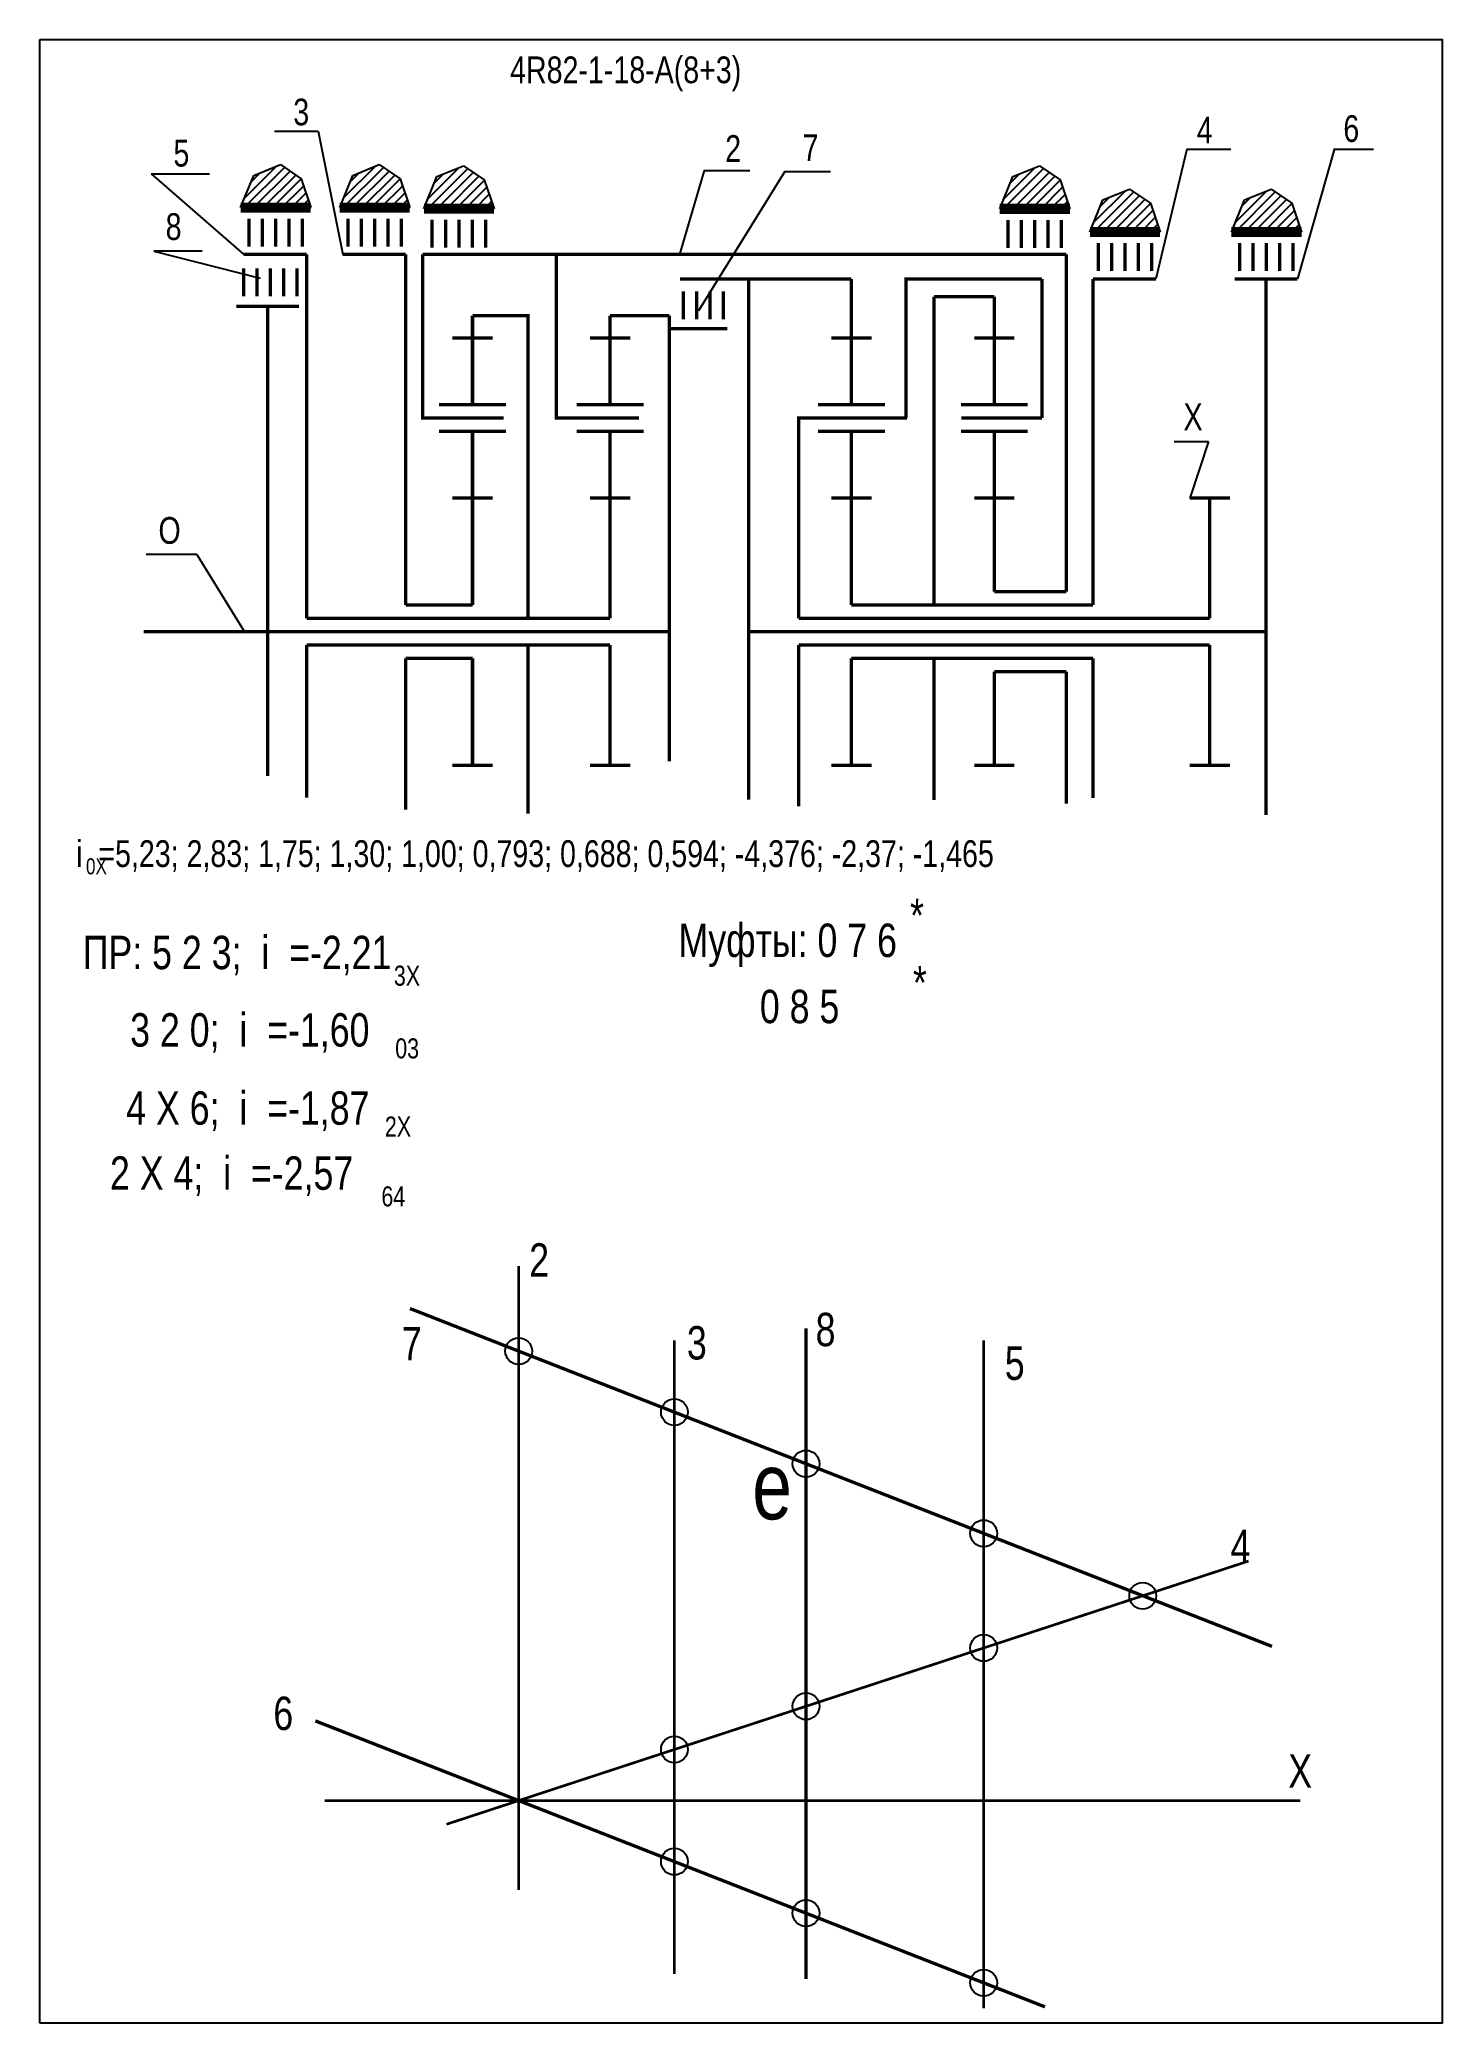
# Model space of a CAD drawing. Extents: x -352 to -142, y 153 to 450.
import ezdxf

# ---------------------------------------------------------------- set-up
doc = ezdxf.new("R2010")
doc.units = 0
doc.header["$LTSCALE"] = 15
doc.layers.get('0').update_dxf_attribs({"linetype": 'CONTINUOUS'})
doc.layers.add('DIM', color=92, linetype='CONTINUOUS')
doc.layers.add('MAIN', color=5, linetype='CONTINUOUS')
doc.styles.add('AMK', font='amk.shx', dxfattribs={"width": 0.8})

msp = doc.modelspace()

# ---------------------------------------------------------------- hatches: boundary and pattern name
at = {"layer": 'DIM'}
h = msp.add_hatch(dxfattribs=at)
h.set_pattern_fill('_USER', color=0, angle=45, style=0, pattern_type=0)
h.set_pattern_definition([(45, (-70.0962, -0.9755), (-0.7071068, 0.7071068), [])])
h.paths.add_polyline_path([(-320.39, 429.54), (-322.34, 424.72), (-311.84, 424.72), (-313.29, 429.05), (-316.4, 431.16)])
h = msp.add_hatch(dxfattribs=at)
h.set_pattern_fill('_USER', color=0, angle=45, style=0, pattern_type=0)
h.set_pattern_definition([(45, (-55.2742, -0.9755), (-0.7071068, 0.7071068), [])])
h.paths.add_polyline_path([(-305.57, 429.54), (-307.51, 424.72), (-297.02, 424.72), (-298.47, 429.05), (-301.58, 431.16)])
h = msp.add_hatch(dxfattribs=at)
h.set_pattern_fill('_USER', color=0, angle=45, style=0, pattern_type=0)
h.set_pattern_definition([(45, (-42.6628, -1.149), (-0.7071068, 0.7071068), [])])
h.paths.add_polyline_path([(-292.96, 429.37), (-294.9, 424.55), (-284.41, 424.55), (-285.86, 428.87), (-288.97, 430.99)])
h = msp.add_hatch(dxfattribs=at)
h.set_pattern_fill('_USER', color=0, angle=45, style=0, pattern_type=0)
h.set_pattern_definition([(45, (43.5548, -1.1564), (-0.7071068, 0.7071068), [])])
h.paths.add_polyline_path([(-206.74, 429.36), (-208.69, 424.54), (-198.19, 424.54), (-199.64, 428.86), (-202.75, 430.98)])
h = msp.add_hatch(dxfattribs=at)
h.set_pattern_fill('_USER', color=0, angle=45, style=0, pattern_type=0)
h.set_pattern_definition([(45, (57.0524, -4.638), (-0.7071068, 0.7071068), [])])
h.paths.add_polyline_path([(-193.24, 425.88), (-195.19, 421.06), (-184.69, 421.06), (-186.14, 425.38), (-189.26, 427.5)])
h = msp.add_hatch(dxfattribs=at)
h.set_pattern_fill('_USER', color=0, angle=45, style=0, pattern_type=0)
h.set_pattern_definition([(45, (78.2412, -4.638), (-0.7071068, 0.7071068), [])])
h.paths.add_polyline_path([(-172.05, 425.88), (-174, 421.06), (-163.5, 421.06), (-164.95, 425.38), (-168.07, 427.5)])

# ---------------------------------------------------------------- linework, layer by layer
at = {"const_width": 0.4}
for points in [[(-280.72, 266.24), (-280.72, 172.82)], [(-257.4, 255.14), (-257.4, 160.27)], [(-211.1, 255.14), (-211.1, 155.11)], [(-291.52, 182.67), (-171.44, 222.08)]]:
    msp.add_lwpolyline(points, dxfattribs=at)
at = {"layer": 'DIM', "color": 0}
for p, q in [((-317.29, 436.19), (-310.72, 436.19)), ((-310.72, 436.19), (-307.05, 417.71)), ((-320.39, 429.54), (-316.4, 431.16)), ((-316.4, 431.16), (-313.29, 429.05)), ((-305.57, 429.54), (-301.58, 431.16)), ((-301.58, 431.16), (-298.47, 429.05)), ((-292.96, 429.37), (-288.97, 430.99)), ((-288.97, 430.99), (-285.86, 428.87)), ((-206.74, 429.36), (-202.75, 430.98)), ((-202.75, 430.98), (-199.64, 428.86)), ((-180.68, 433.45), (-185.31, 414.04)), ((-180.68, 433.45), (-174.11, 433.45)), ((-158.59, 433.57), (-164.12, 414.04)), ((-158.63, 433.45), (-152.72, 433.45)), ((-335.73, 429.76), (-327.01, 429.76)), ((-335.73, 429.76), (-321.87, 417.71)), ((-322.34, 424.72), (-320.39, 429.54)), ((-313.29, 429.05), (-311.84, 424.72)), ((-307.51, 424.72), (-305.57, 429.54)), ((-298.47, 429.05), (-297.02, 424.72)), ((-294.9, 424.55), (-292.96, 429.37)), ((-285.86, 428.87), (-284.41, 424.55)), ((-252.96, 430.28), (-256.64, 417.71)), ((-240.87, 430.13), (-253.78, 409.26)), ((-252.96, 430.28), (-246.11, 430.28)), ((-240.87, 430.13), (-234.01, 430.13)), ((-208.69, 424.54), (-206.74, 429.36)), ((-199.64, 428.86), (-198.19, 424.54)), ((-195.19, 421.06), (-193.24, 425.88)), ((-193.24, 425.88), (-189.26, 427.5)), ((-189.26, 427.5), (-186.14, 425.38)), ((-186.14, 425.38), (-184.69, 421.06)), ((-174, 421.06), (-172.05, 425.88)), ((-172.05, 425.88), (-168.07, 427.5)), ((-168.07, 427.5), (-164.95, 425.38)), ((-164.95, 425.38), (-163.5, 421.06)), ((-321.08, 424.53), (-314.17, 424.53)), ((-306.26, 424.53), (-299.35, 424.53)), ((-207.43, 424.35), (-200.52, 424.35)), ((-193.93, 420.87), (-187.02, 420.87)), ((-172.75, 420.87), (-165.83, 420.87)), ((-328.09, 418.18), (-335.35, 418.18)), ((-335.35, 418.18), (-319.42, 414.16)), ((-182.57, 389.68), (-177.42, 389.68)), ((-177.42, 389.68), (-180.24, 381.22)), ((-328.9, 372.77), (-336.51, 372.77)), ((-328.9, 372.77), (-321.77, 361.22))]:
    msp.add_line(p, q, dxfattribs=at)
for points, const_width in [([(-312.46, 417.71), (-312.46, 363.22)], 0.5), ([(-302.14, 417.71), (-297.64, 417.71)], 0.5), ([(-297.64, 417.71), (-297.64, 365.22)], 0.5), ([(-293.04, 393.22), (-295.09, 393.22), (-295.09, 417.71)], 0.5), ([(-295.09, 417.71), (-198.7, 417.71)], 0.5), ([(-271.81, 393.22), (-275.09, 393.22), (-275.09, 417.71)], 0.5), ([(-198.7, 417.71), (-198.7, 367.22)], 0.5), ([(-230.89, 414.04), (-256.58, 414.04)], 0.5), ([(-246.26, 414.04), (-246.26, 336.06)], 0.5), ([(-230.89, 405.22), (-230.89, 414.04)], 0.5), ([(-202.38, 414.04), (-222.72, 414.04), (-222.72, 393.22)], 0.5), ([(-202.38, 393.22), (-202.38, 414.04)], 0.5), ([(-194.72, 365.22), (-194.72, 414.04)], 0.5), ([(-168.83, 414.04), (-168.83, 361.22)], 0.5), ([(-322.98, 409.92), (-313.59, 409.92)], 0.5), ([(-318.28, 409.92), (-318.28, 339.6)], 0.5), ([(-209.5, 411.39), (-218.55, 411.39)], 0.5), ([(-218.55, 411.39), (-218.55, 365.22)], 0.5), ([(-287.63, 408.53), (-279.32, 408.53), (-279.32, 363.22)], 0.5), ([(-267.02, 408.53), (-258.15, 408.53)], 0.5), ([(-258.15, 361.22), (-258.15, 408.53)], 0.5), ([(-291.87, 393.22), (-293.04, 393.22)], 0.5), ([(-235.83, 393.22), (-238.82, 393.22), (-238.82, 363.22)], 0.5), ([(-204.58, 393.22), (-202.38, 393.22)], 0.5), ([(-297.64, 365.22), (-287.63, 365.22)], 0.5), ([(-230.89, 365.22), (-213.31, 365.22)], 0.5), ([(-221.19, 365.22), (-194.72, 365.22)], 0.5), ([(-209.5, 367.22), (-198.7, 367.22)], 0.5), ([(-312.46, 363.22), (-279.32, 363.22)], 0.5), ([(-285.17, 363.22), (-267.02, 363.22)], 0.5), ([(-177.24, 363.22), (-238.82, 363.22)], 0.5), ([(-336.84, 361.22), (-258.15, 361.22)], 0.5), ([(-312.46, 359.22), (-279.32, 359.22)], 0.5), ([(-312.46, 359.22), (-312.46, 336.37)], 0.5), ([(-285.17, 359.22), (-267.02, 359.22)], 0.5), ([(-279.32, 359.22), (-279.32, 333.98)], 0.5), ([(-258.15, 341.84), (-258.15, 361.22)], 0.5), ([(-246.26, 361.22), (-168.83, 361.22)], 0.5), ([(-177.24, 359.22), (-238.82, 359.22)], 0.5), ([(-238.82, 359.22), (-238.82, 335.09)], 0.5), ([(-224.59, 361.22), (-218.54, 361.22)], 0.5), ([(-168.83, 361.22), (-168.83, 333.78)], 0.5), ([(-297.64, 357.22), (-287.63, 357.22)], 0.5), ([(-297.64, 357.22), (-297.64, 334.58)], 0.5), ([(-230.89, 357.22), (-213.31, 357.22)], 0.5), ([(-221.19, 357.22), (-194.72, 357.22)], 0.5), ([(-218.55, 357.22), (-218.55, 336.02)], 0.5), ([(-194.72, 357.22), (-194.72, 336.33)], 0.5), ([(-209.5, 355.22), (-198.7, 355.22)], 0.5), ([(-198.7, 355.22), (-198.7, 335.48)], 0.5), ([(-167.93, 209.3), (-296.99, 259.89)], 0.5), ([(-237.7, 256.94), (-237.7, 159.48)], 0.5), ([(-201.92, 155.33), (-311.16, 198.15)], 0.5), ([(-309.78, 186.22), (-163.68, 186.22)], 0.4)]:
    msp.add_lwpolyline(points, dxfattribs=dict(at, const_width=const_width))
for centre in [(-280.72, 253.51), (-257.4, 244.37), (-237.7, 236.65), (-211.1, 226.22), (-187.29, 216.88), (-211.1, 209.07), (-237.7, 200.34), (-257.4, 193.87), (-257.4, 177.08), (-237.7, 169.36), (-211.1, 158.93)]:
    msp.add_circle(centre, 2, dxfattribs=at)
at = {"layer": 'MAIN'}
for points in [[(-352.43, 152.87), (-352.43, 449.87)], [(-352.43, 449.87), (-142.43, 449.87), (-142.43, 152.87), (-352.43, 152.87)]]:
    msp.add_lwpolyline(points, dxfattribs=at)
at = {"layer": 'MAIN', "color": 0}
for points, const_width in [([(-322.34, 424.72), (-311.84, 424.72)], 1.5), ([(-307.51, 424.72), (-297.02, 424.72)], 1.5), ([(-294.9, 424.55), (-284.41, 424.55)], 1.5), ([(-208.69, 424.54), (-198.19, 424.54)], 1.5), ([(-313.1, 423.07), (-313.1, 418.88)], 0.5), ([(-298.28, 423.07), (-298.28, 418.88)], 0.5), ([(-285.67, 422.9), (-285.67, 418.7)], 0.5), ([(-199.45, 422.89), (-199.45, 418.69)], 0.5), ([(-195.19, 421.06), (-184.69, 421.06)], 1.5), ([(-174, 421.06), (-163.5, 421.06)], 1.5), ([(-185.95, 419.41), (-185.95, 415.21)], 0.5), ([(-164.77, 419.41), (-164.77, 415.21)], 0.5), ([(-321.87, 417.71), (-312.46, 417.71)], 0.5), ([(-313.91, 415.62), (-313.91, 411.42)], 0.5), ([(-307.05, 417.71), (-297.64, 417.71)], 0.5), ([(-194.72, 414.04), (-185.31, 414.04)], 0.5), ([(-173.53, 414.04), (-164.12, 414.04)], 0.5), ([(-250.06, 412.17), (-250.06, 407.97)], 0.5), ([(-209.5, 395.22), (-209.5, 411.39)], 0.5), ([(-287.63, 405.22), (-287.63, 408.53)], 0.5), ([(-267.02, 405.22), (-267.02, 408.53)], 0.5), ([(-287.63, 405.22), (-290.63, 405.22)], 0.5), ([(-287.63, 395.22), (-287.63, 405.22)], 0.5), ([(-287.63, 405.22), (-284.63, 405.22)], 0.5), ([(-267.02, 405.22), (-270.02, 405.22)], 0.5), ([(-267.02, 395.22), (-267.02, 405.22)], 0.5), ([(-267.02, 405.22), (-264.02, 405.22)], 0.5), ([(-258.15, 406.59), (-249.48, 406.59)], 0.5), ([(-230.89, 405.22), (-233.89, 405.22)], 0.5), ([(-230.89, 395.22), (-230.89, 405.22)], 0.5), ([(-230.89, 405.22), (-227.89, 405.22)], 0.5), ([(-209.5, 405.22), (-212.5, 405.22)], 0.5), ([(-209.5, 405.22), (-206.5, 405.22)], 0.5), ([(-282.97, 393.22), (-291.87, 393.22)], 0.5), ([(-262.71, 393.22), (-271.81, 393.22)], 0.5), ([(-222.59, 393.22), (-238.82, 393.22)], 0.5), ([(-204.58, 393.22), (-214.44, 393.22)], 0.5), ([(-287.63, 391.22), (-292.63, 391.22)], 0.5), ([(-287.63, 381.22), (-287.63, 391.22), (-282.63, 391.22)], 0.5), ([(-267.02, 391.22), (-272.02, 391.22)], 0.5), ([(-267.02, 381.22), (-267.02, 391.22), (-262.02, 391.22)], 0.5), ([(-230.89, 391.22), (-235.89, 391.22)], 0.5), ([(-230.89, 381.22), (-230.89, 391.22), (-225.89, 391.22)], 0.5), ([(-209.5, 391.22), (-214.5, 391.22)], 0.5), ([(-209.5, 381.22), (-209.5, 391.22), (-204.5, 391.22)], 0.5), ([(-287.63, 381.22), (-290.63, 381.22)], 0.5), ([(-287.63, 365.22), (-287.63, 381.22)], 0.5), ([(-287.63, 381.22), (-284.63, 381.22)], 0.5), ([(-267.02, 381.22), (-270.02, 381.22)], 0.5), ([(-267.02, 363.22), (-267.02, 381.22)], 0.5), ([(-267.02, 381.22), (-264.02, 381.22)], 0.5), ([(-230.89, 381.22), (-233.89, 381.22)], 0.5), ([(-230.89, 365.22), (-230.89, 381.22)], 0.5), ([(-230.89, 381.22), (-227.89, 381.22)], 0.5), ([(-209.5, 381.22), (-212.5, 381.22)], 0.5), ([(-209.5, 367.22), (-209.5, 381.22)], 0.5), ([(-209.5, 381.22), (-206.5, 381.22)], 0.5), ([(-177.24, 381.22), (-180.24, 381.22)], 0.5), ([(-177.24, 363.22), (-177.24, 381.22)], 0.5), ([(-177.24, 381.22), (-174.24, 381.22)], 0.5), ([(-267.02, 359.22), (-267.02, 341.22)], 0.5), ([(-177.24, 359.22), (-177.24, 341.22)], 0.5), ([(-287.63, 357.22), (-287.63, 341.22)], 0.5), ([(-230.89, 357.22), (-230.89, 341.22)], 0.5), ([(-209.5, 355.22), (-209.5, 341.22)], 0.5), ([(-287.63, 341.22), (-290.63, 341.22)], 0.5), ([(-287.63, 341.22), (-284.63, 341.22)], 0.5), ([(-267.02, 341.22), (-270.02, 341.22)], 0.5), ([(-267.02, 341.22), (-264.02, 341.22)], 0.5), ([(-230.89, 341.22), (-233.89, 341.22)], 0.5), ([(-230.89, 341.22), (-227.89, 341.22)], 0.5), ([(-209.5, 341.22), (-212.5, 341.22)], 0.5), ([(-209.5, 341.22), (-206.5, 341.22)], 0.5), ([(-177.24, 341.22), (-180.24, 341.22)], 0.5), ([(-177.24, 341.22), (-174.24, 341.22)], 0.5)]:
    msp.add_lwpolyline(points, dxfattribs=dict(at, const_width=const_width))
for points in [[(-321.1, 423.07, 0.5, 0.5, 0), (-321.1, 418.88, 0.5, 0.5, 0)], [(-319.1, 423.07, 0.5, 0.5, 0), (-319.1, 418.88, 0.5, 0.5, 0)], [(-317.1, 423.07, 0.5, 0.5, 0), (-317.1, 418.88, 0.5, 0.5, 0)], [(-315.1, 423.07, 0.5, 0.5, 0), (-315.1, 418.88, 0.5, 0.5, 0)], [(-306.28, 423.07, 0.5, 0.5, 0), (-306.28, 418.88, 0.5, 0.5, 0)], [(-304.28, 423.07, 0.5, 0.5, 0), (-304.28, 418.88, 0.5, 0.5, 0)], [(-302.28, 423.07, 0.5, 0.5, 0), (-302.28, 418.88, 0.5, 0.5, 0)], [(-300.28, 423.07, 0.5, 0.5, 0), (-300.28, 418.88, 0.5, 0.5, 0)], [(-293.67, 422.9, 0.5, 0.5, 0), (-293.67, 418.7, 0.5, 0.5, 0)], [(-291.67, 422.9, 0.5, 0.5, 0), (-291.67, 418.7, 0.5, 0.5, 0)], [(-289.67, 422.9, 0.5, 0.5, 0), (-289.67, 418.7, 0.5, 0.5, 0)], [(-287.67, 422.9, 0.5, 0.5, 0), (-287.67, 418.7, 0.5, 0.5, 0)], [(-207.45, 422.89, 0.5, 0.5, 0), (-207.45, 418.69, 0.5, 0.5, 0)], [(-205.45, 422.89, 0.5, 0.5, 0), (-205.45, 418.69, 0.5, 0.5, 0)], [(-203.45, 422.89, 0.5, 0.5, 0), (-203.45, 418.69, 0.5, 0.5, 0)], [(-201.45, 422.89, 0.5, 0.5, 0), (-201.45, 418.69, 0.5, 0.5, 0)], [(-193.95, 419.41, 0.5, 0.5, 0), (-193.95, 415.21, 0.5, 0.5, 0)], [(-191.95, 419.41, 0.5, 0.5, 0), (-191.95, 415.21, 0.5, 0.5, 0)], [(-189.95, 419.41, 0.5, 0.5, 0), (-189.95, 415.21, 0.5, 0.5, 0)], [(-187.95, 419.41, 0.5, 0.5, 0), (-187.95, 415.21, 0.5, 0.5, 0)], [(-172.77, 419.41, 0.5, 0.5, 0), (-172.77, 415.21, 0.5, 0.5, 0)], [(-170.77, 419.41, 0.5, 0.5, 0), (-170.77, 415.21, 0.5, 0.5, 0)], [(-168.77, 419.41, 0.5, 0.5, 0), (-168.77, 415.21, 0.5, 0.5, 0)], [(-166.77, 419.41, 0.5, 0.5, 0), (-166.77, 415.21, 0.5, 0.5, 0)], [(-321.91, 415.62, 0.5, 0.5, 0), (-321.91, 411.42, 0.5, 0.5, 0)], [(-319.91, 415.62, 0.5, 0.5, 0), (-319.91, 411.42, 0.5, 0.5, 0)], [(-317.91, 415.62, 0.5, 0.5, 0), (-317.91, 411.42, 0.5, 0.5, 0)], [(-315.91, 415.62, 0.5, 0.5, 0), (-315.91, 411.42, 0.5, 0.5, 0)], [(-256.06, 412.17, 0.5, 0.5, 0), (-256.06, 407.97, 0.5, 0.5, 0)], [(-254.06, 412.17, 0.5, 0.5, 0), (-254.06, 407.97, 0.5, 0.5, 0)], [(-252.06, 412.17, 0.5, 0.5, 0), (-252.06, 407.97, 0.5, 0.5, 0)], [(-282.63, 395.22, 0.5, 0.5, 0), (-292.63, 395.22, 0.5, 0.5, 0)], [(-262.02, 395.22, 0.5, 0.5, 0), (-272.02, 395.22, 0.5, 0.5, 0)], [(-225.89, 395.22, 0.5, 0.5, 0), (-235.89, 395.22, 0.5, 0.5, 0)], [(-204.5, 395.22, 0.5, 0.5, 0), (-214.5, 395.22, 0.5, 0.5, 0)]]:
    msp.add_lwpolyline(points, format="xyseb", dxfattribs=at)

# ---------------------------------------------------------------- texts
at = {"layer": 'DIM', "color": 0, "style": 'AMK', "width": 0.8}
for s, height, p in [('4R82-1-18-A(8+3)', 4, (-282, 443.35)), ('3', 4, (-314.46, 437.04)), ('4', 4, (-179.2, 434.33)), ('6', 4, (-157.25, 434.56)), ('5', 4, (-332.4, 430.87)), ('2', 4, (-249.8, 431.57)), ('7', 4, (-238.2, 431.7)), ('8', 4, (-333.57, 419.88)), ('X', 4, (-181.18, 391.4)), ('O', 4, (-334.65, 374.39)), ('i  =5,23; 2,83; 1,75; 1,30; 1,00; 0,793; 0,688; 0,594; -4,376; -2,37; -1,465', 4, (-346.97, 326)), ('0X', 2.4, (-345.5, 324.9)), ('*', 5, (-222.12, 316.25)), (' ПР: 5 2 3;  i  =-2,21', 5, (-347.47, 310.7)), ('Муфты: 0 7 6', 5, (-256.78, 312.52)), ('3X', 3, (-299.4, 308.22)), ('*', 5, (-221.69, 306.18)), ('       0 8 5', 5, (-255.01, 302.61)), ('    3 2 0;  i  =-1,60', 5, (-344.83, 299.11)), ('03', 3, (-299.2, 297.34)), ('    4 X 6;  i  =-1,87', 5, (-345.43, 287.41)), ('2X', 3, (-300.75, 285.64)), ('     2 X 4;  i  =-2,57', 5, (-349.34, 277.67)), ('64', 3, (-301.27, 275.18)), ('2', 5, (-279.14, 264.66)), ('8', 5, (-236.26, 254.25)), ('7', 5, (-298.21, 252.12)), ('3', 5, (-255.53, 252.26)), ('5', 5, (-207.94, 249.21)), ('e', 10, (-245.75, 228.33)), ('4', 5, (-174.15, 221.76)), ('6', 5, (-317.45, 196.78)), ('X', 5, (-165.5, 188.14))]:
    msp.add_text(s, height=height, dxfattribs=at).set_placement(p)

doc.saveas('drawing.dxf')
